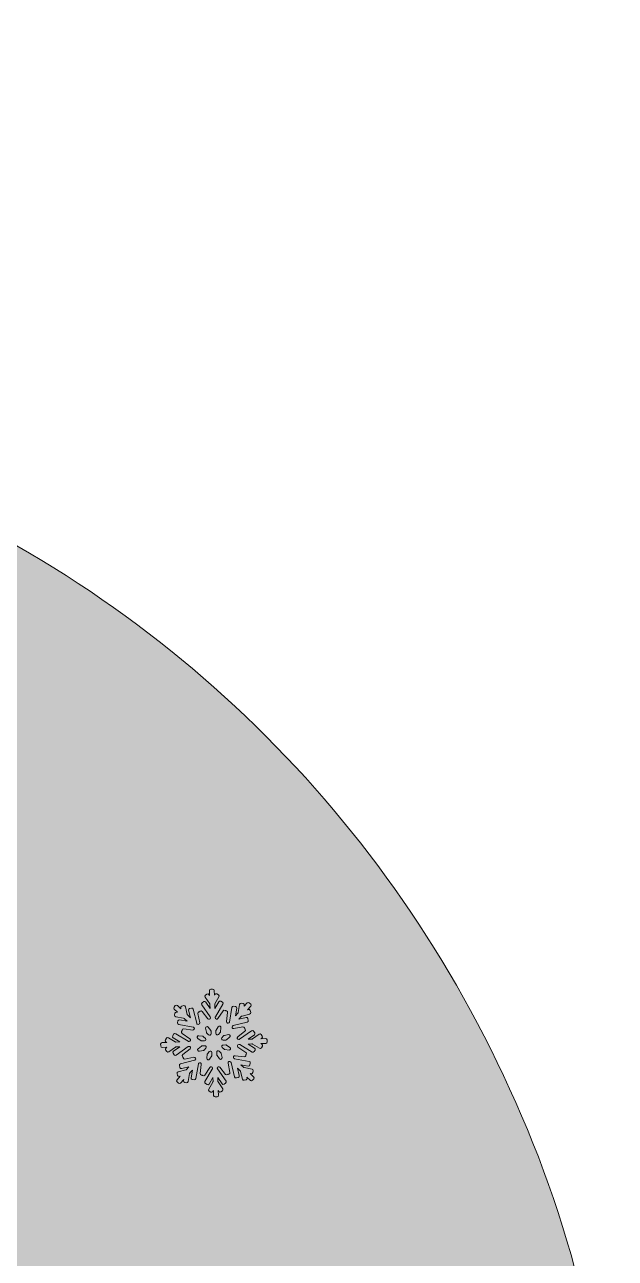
# Model space of a CAD drawing. Header units: millimetres. Extents: x 7 to 184, y -113 to -15.
# Drawn here: x 163.28 to 184.33, y -58.55 to -14.58 of the extents above; entities that cross this region are included whole.
import ezdxf

# ---------------------------------------------------------------- set-up
doc = ezdxf.new("R2010")
doc.units = ezdxf.units.MM
doc.header["$MEASUREMENT"] = 0
doc.layers.add('engraving', color=7, linetype='Continuous')
doc.layers.add('Layer 1', color=7, linetype='Continuous')

msp = doc.modelspace()

# ---------------------------------------------------------------- hatches: boundary and pattern name
at = {"layer": 'Layer 1'}
h = msp.add_hatch(color=2, dxfattribs=at)
h.dxf.hatch_style = 2
edge = h.paths.add_edge_path()
edge.add_spline(control_points=[(180.995, -53.469), (178.767, -48.299), (175.73, -43.788), (171.88, -39.938), (168.03, -36.088), (163.518, -33.05), (158.349, -30.823), (155.446, -29.574), (152.43, -28.675), (149.302, -28.126), (148.522, -26.725), (147.075, -25.741), (145.396, -25.613), (146.901, -24.497), (147.881, -22.714), (147.881, -20.697), (147.881, -17.317), (145.14, -14.576), (141.76, -14.576), (138.38, -14.576), (135.639, -17.317), (135.639, -20.697), (135.639, -22.714), (136.619, -24.497), (138.124, -25.613), (136.445, -25.741), (134.998, -26.725), (134.218, -28.126), (131.089, -28.675), (128.074, -29.574), (125.173, -30.823), (120.001, -33.05), (115.491, -36.088), (111.642, -39.938), (107.792, -43.788), (104.753, -48.299), (102.526, -53.469), (100.299, -58.64), (99.186, -64.169), (99.186, -70.057), (99.186, -75.945), (100.299, -81.476), (102.526, -86.645), (104.753, -91.817), (107.792, -96.327), (111.642, -100.176), (115.491, -104.026), (120.001, -107.066), (125.173, -109.291), (130.342, -111.517), (135.873, -112.632), (141.761, -112.632), (147.648, -112.632), (153.178, -111.517), (158.349, -109.291), (163.518, -107.066), (168.03, -104.026), (171.88, -100.176), (175.73, -96.327), (178.767, -91.817), (180.995, -86.645), (183.221, -81.476), (184.335, -75.945), (184.335, -70.057), (184.335, -64.169), (183.221, -58.64), (180.995, -53.469)], knot_values=[0, 0, 0, 0, 1, 1, 1, 2, 2, 2, 3, 3, 3, 4, 4, 4, 5, 5, 5, 6, 6, 6, 7, 7, 7, 8, 8, 8, 9, 9, 9, 10, 10, 10, 11, 11, 11, 12, 12, 12, 13, 13, 13, 14, 14, 14, 15, 15, 15, 16, 16, 16, 17, 17, 17, 18, 18, 18, 19, 19, 19, 20, 20, 20, 21, 21, 21, 22, 22, 22, 22], degree=3, periodic=1)
edge = h.paths.add_edge_path()
edge.add_spline(control_points=[(137.953, -20.697), (137.953, -18.598), (139.661, -16.89), (141.76, -16.89), (143.86, -16.89), (145.567, -18.598), (145.567, -20.697), (145.567, -22.796), (143.86, -24.504), (141.76, -24.504), (139.661, -24.504), (137.953, -22.796), (137.953, -20.697)], knot_values=[0, 0, 0, 0, 1, 1, 1, 2, 2, 2, 3, 3, 3, 4, 4, 4, 4], degree=3, periodic=1)
edge = h.paths.add_edge_path()
edge.add_spline(control_points=[(158.575, -76.964), (157.631, -79.154), (156.368, -81.06), (154.782, -82.682), (153.197, -84.307), (151.309, -85.589), (149.121, -86.532), (146.93, -87.476), (144.591, -87.947), (142.1, -87.947), (139.609, -87.947), (137.268, -87.476), (135.08, -86.532), (132.89, -85.589), (130.984, -84.307), (129.362, -82.682), (127.738, -81.06), (126.455, -79.154), (125.512, -76.964), (124.567, -74.776), (124.097, -72.435), (124.097, -69.944), (124.097, -67.453), (124.567, -65.114), (125.512, -62.924), (126.455, -60.735), (127.738, -58.847), (129.362, -57.262), (130.984, -55.677), (132.89, -54.414), (135.08, -53.469), (137.268, -52.526), (139.609, -52.053), (142.1, -52.053), (144.591, -52.053), (146.93, -52.526), (149.121, -53.469), (151.309, -54.414), (153.197, -55.677), (154.782, -57.262), (156.368, -58.847), (157.631, -60.735), (158.575, -62.924), (159.518, -65.114), (159.99, -67.453), (159.99, -69.944), (159.99, -72.435), (159.518, -74.776), (158.575, -76.964)], knot_values=[0, 0, 0, 0, 1, 1, 1, 2, 2, 2, 3, 3, 3, 4, 4, 4, 5, 5, 5, 6, 6, 6, 7, 7, 7, 8, 8, 8, 9, 9, 9, 10, 10, 10, 11, 11, 11, 12, 12, 12, 13, 13, 13, 14, 14, 14, 15, 15, 15, 16, 16, 16, 16], degree=3, periodic=1)

# ---------------------------------------------------------------- linework, layer by layer
at = {"layer": 'engraving', "lineweight": 0}
for points, knots in [([(171.921, -50.763), (171.92, -50.734), (171.896, -50.712), (171.867, -50.713), (171.867, -50.713), (171.701, -50.719), (171.701, -50.719), (171.701, -50.719), (171.732, -50.697), (171.732, -50.697), (171.755, -50.681), (171.761, -50.649), (171.745, -50.625), (171.745, -50.625), (171.706, -50.569), (171.706, -50.569), (171.689, -50.545), (171.657, -50.54), (171.633, -50.556), (171.633, -50.556), (171.398, -50.722), (171.398, -50.722), (171.39, -50.728), (171.38, -50.732), (171.37, -50.732), (171.37, -50.732), (171.243, -50.737), (171.243, -50.737), (171.243, -50.737), (171.467, -50.579), (171.467, -50.579), (171.49, -50.562), (171.496, -50.53), (171.479, -50.507), (171.479, -50.507), (171.441, -50.451), (171.441, -50.451), (171.424, -50.427), (171.392, -50.421), (171.368, -50.438), (171.368, -50.438), (170.94, -50.74), (170.94, -50.74), (170.932, -50.746), (170.922, -50.749), (170.912, -50.75), (170.912, -50.75), (170.909, -50.75), (170.909, -50.75), (170.859, -50.752), (170.835, -50.688), (170.875, -50.657), (170.875, -50.657), (171.132, -50.455), (171.132, -50.455), (171.154, -50.437), (171.158, -50.404), (171.141, -50.382), (171.141, -50.382), (171.133, -50.371), (171.133, -50.371), (171.128, -50.365), (171.124, -50.357), (171.123, -50.349), (171.123, -50.349), (171.12, -50.336), (171.12, -50.336), (171.115, -50.308), (171.087, -50.29), (171.059, -50.295), (171.059, -50.295), (170.735, -50.36), (170.735, -50.36), (170.685, -50.37), (170.652, -50.311), (170.686, -50.274), (170.686, -50.274), (170.691, -50.268), (170.691, -50.268), (170.698, -50.26), (170.707, -50.255), (170.717, -50.252), (170.717, -50.252), (171.214, -50.128), (171.214, -50.128), (171.242, -50.121), (171.259, -50.092), (171.252, -50.064), (171.252, -50.064), (171.236, -49.998), (171.236, -49.998), (171.229, -49.97), (171.201, -49.953), (171.173, -49.96), (171.173, -49.96), (170.912, -50.026), (170.912, -50.026), (170.912, -50.026), (171.002, -49.927), (171.002, -49.927), (171.009, -49.92), (171.018, -49.914), (171.028, -49.912), (171.028, -49.912), (171.3, -49.844), (171.3, -49.844), (171.328, -49.837), (171.345, -49.808), (171.338, -49.78), (171.338, -49.78), (171.322, -49.714), (171.322, -49.714), (171.315, -49.686), (171.286, -49.669), (171.258, -49.676), (171.258, -49.676), (171.223, -49.685), (171.223, -49.685), (171.223, -49.685), (171.34, -49.557), (171.34, -49.557), (171.359, -49.536), (171.358, -49.504), (171.337, -49.484), (171.337, -49.484), (171.287, -49.438), (171.287, -49.438), (171.266, -49.418), (171.233, -49.419), (171.213, -49.441), (171.213, -49.441), (171.102, -49.563), (171.102, -49.563), (171.102, -49.563), (171.108, -49.526), (171.108, -49.526), (171.113, -49.498), (171.094, -49.471), (171.066, -49.466), (171.066, -49.466), (171, -49.454), (171, -49.454), (170.971, -49.449), (170.944, -49.468), (170.939, -49.497), (170.939, -49.497), (170.889, -49.783), (170.889, -49.783), (170.888, -49.793), (170.883, -49.802), (170.877, -49.81), (170.877, -49.81), (170.791, -49.903), (170.791, -49.903), (170.791, -49.903), (170.838, -49.632), (170.838, -49.632), (170.843, -49.604), (170.824, -49.577), (170.796, -49.572), (170.796, -49.572), (170.73, -49.56), (170.73, -49.56), (170.702, -49.555), (170.674, -49.574), (170.67, -49.602), (170.67, -49.602), (170.579, -50.124), (170.579, -50.124), (170.577, -50.134), (170.573, -50.143), (170.566, -50.15), (170.566, -50.15), (170.566, -50.15), (170.566, -50.15), (170.532, -50.188), (170.469, -50.159), (170.476, -50.109), (170.476, -50.109), (170.515, -49.784), (170.515, -49.784), (170.519, -49.755), (170.498, -49.729), (170.47, -49.726), (170.47, -49.726), (170.457, -49.724), (170.457, -49.724), (170.449, -49.723), (170.442, -49.72), (170.435, -49.716), (170.435, -49.716), (170.424, -49.709), (170.424, -49.709), (170.4, -49.692), (170.368, -49.699), (170.352, -49.723), (170.352, -49.723), (170.17, -49.998), (170.17, -49.998), (170.142, -50.041), (170.076, -50.022), (170.074, -49.972), (170.074, -49.972), (170.074, -49.966), (170.074, -49.966), (170.073, -49.956), (170.076, -49.946), (170.081, -49.937), (170.081, -49.937), (170.345, -49.492), (170.345, -49.492), (170.36, -49.468), (170.352, -49.436), (170.327, -49.421), (170.327, -49.421), (170.27, -49.386), (170.27, -49.386), (170.245, -49.371), (170.213, -49.379), (170.198, -49.404), (170.198, -49.404), (170.06, -49.636), (170.06, -49.636), (170.06, -49.636), (170.055, -49.502), (170.055, -49.502), (170.055, -49.492), (170.057, -49.482), (170.062, -49.474), (170.062, -49.474), (170.207, -49.23), (170.207, -49.23), (170.222, -49.205), (170.214, -49.173), (170.19, -49.158), (170.19, -49.158), (170.132, -49.123), (170.132, -49.123), (170.107, -49.108), (170.075, -49.116), (170.06, -49.141), (170.06, -49.141), (170.042, -49.172), (170.042, -49.172), (170.042, -49.172), (170.035, -48.999), (170.035, -48.999), (170.034, -48.97), (170.009, -48.948), (169.981, -48.949), (169.981, -48.949), (169.914, -48.952), (169.914, -48.952), (169.885, -48.953), (169.862, -48.977), (169.864, -49.006), (169.864, -49.006), (169.87, -49.173), (169.87, -49.173), (169.87, -49.173), (169.85, -49.143), (169.85, -49.143), (169.834, -49.119), (169.801, -49.114), (169.777, -49.13), (169.777, -49.13), (169.722, -49.169), (169.722, -49.169), (169.699, -49.186), (169.693, -49.218), (169.709, -49.241), (169.709, -49.241), (169.875, -49.481), (169.875, -49.481), (169.88, -49.489), (169.884, -49.498), (169.884, -49.508), (169.884, -49.508), (169.889, -49.636), (169.889, -49.636), (169.889, -49.636), (169.734, -49.411), (169.734, -49.411), (169.717, -49.387), (169.684, -49.382), (169.661, -49.398), (169.661, -49.398), (169.606, -49.437), (169.606, -49.437), (169.582, -49.454), (169.577, -49.486), (169.593, -49.509), (169.593, -49.509), (169.894, -49.944), (169.894, -49.944), (169.899, -49.952), (169.902, -49.962), (169.903, -49.972), (169.903, -49.972), (169.903, -49.973), (169.903, -49.973), (169.905, -50.024), (169.84, -50.047), (169.809, -50.007), (169.809, -50.007), (169.612, -49.75), (169.612, -49.75), (169.594, -49.727), (169.561, -49.723), (169.538, -49.741), (169.538, -49.741), (169.528, -49.748), (169.528, -49.748), (169.522, -49.754), (169.514, -49.757), (169.506, -49.759), (169.506, -49.759), (169.494, -49.761), (169.494, -49.761), (169.466, -49.767), (169.448, -49.794), (169.453, -49.822), (169.453, -49.822), (169.518, -50.149), (169.518, -50.149), (169.527, -50.199), (169.468, -50.232), (169.431, -50.198), (169.431, -50.198), (169.428, -50.195), (169.428, -50.195), (169.42, -50.188), (169.415, -50.179), (169.413, -50.169), (169.413, -50.169), (169.288, -49.665), (169.288, -49.665), (169.281, -49.637), (169.253, -49.62), (169.225, -49.627), (169.225, -49.627), (169.16, -49.643), (169.16, -49.643), (169.132, -49.65), (169.115, -49.678), (169.122, -49.706), (169.122, -49.706), (169.187, -49.97), (169.187, -49.97), (169.187, -49.97), (169.091, -49.879), (169.091, -49.879), (169.083, -49.872), (169.078, -49.864), (169.076, -49.854), (169.076, -49.854), (169.007, -49.577), (169.007, -49.577), (169, -49.549), (168.972, -49.532), (168.944, -49.539), (168.944, -49.539), (168.879, -49.555), (168.879, -49.555), (168.851, -49.562), (168.834, -49.591), (168.841, -49.619), (168.841, -49.619), (168.85, -49.654), (168.85, -49.654), (168.85, -49.654), (168.725, -49.537), (168.725, -49.537), (168.703, -49.517), (168.67, -49.519), (168.65, -49.54), (168.65, -49.54), (168.605, -49.59), (168.605, -49.59), (168.586, -49.611), (168.587, -49.644), (168.608, -49.663), (168.608, -49.663), (168.73, -49.778), (168.73, -49.778), (168.73, -49.778), (168.695, -49.771), (168.695, -49.771), (168.666, -49.766), (168.639, -49.785), (168.634, -49.814), (168.634, -49.814), (168.622, -49.881), (168.622, -49.881), (168.617, -49.909), (168.636, -49.936), (168.664, -49.941), (168.664, -49.941), (168.947, -49.992), (168.947, -49.992), (168.957, -49.994), (168.966, -49.998), (168.974, -50.005), (168.974, -50.005), (169.068, -50.093), (169.068, -50.093), (169.068, -50.093), (168.8, -50.045), (168.8, -50.045), (168.771, -50.039), (168.744, -50.058), (168.739, -50.087), (168.739, -50.087), (168.727, -50.154), (168.727, -50.154), (168.723, -50.182), (168.741, -50.209), (168.77, -50.214), (168.77, -50.214), (169.285, -50.307), (169.285, -50.307), (169.295, -50.309), (169.304, -50.314), (169.311, -50.321), (169.311, -50.321), (169.313, -50.323), (169.313, -50.323), (169.35, -50.357), (169.321, -50.419), (169.271, -50.413), (169.271, -50.413), (168.95, -50.372), (168.95, -50.372), (168.922, -50.368), (168.895, -50.389), (168.892, -50.417), (168.892, -50.417), (168.89, -50.43), (168.89, -50.43), (168.889, -50.438), (168.887, -50.446), (168.882, -50.453), (168.882, -50.453), (168.875, -50.464), (168.875, -50.464), (168.859, -50.488), (168.865, -50.52), (168.889, -50.536), (168.889, -50.536), (169.165, -50.723), (169.165, -50.723), (169.207, -50.752), (169.189, -50.817), (169.138, -50.819), (169.138, -50.819), (169.132, -50.819), (169.132, -50.819), (169.122, -50.819), (169.111, -50.817), (169.103, -50.811), (169.103, -50.811), (168.663, -50.543), (168.663, -50.543), (168.638, -50.528), (168.606, -50.536), (168.591, -50.561), (168.591, -50.561), (168.557, -50.62), (168.557, -50.62), (168.542, -50.644), (168.55, -50.676), (168.574, -50.691), (168.574, -50.691), (168.805, -50.831), (168.805, -50.831), (168.805, -50.831), (168.674, -50.837), (168.674, -50.837), (168.663, -50.837), (168.653, -50.834), (168.645, -50.829), (168.645, -50.829), (168.404, -50.682), (168.404, -50.682), (168.379, -50.667), (168.347, -50.675), (168.332, -50.7), (168.332, -50.7), (168.297, -50.758), (168.297, -50.758), (168.283, -50.783), (168.291, -50.815), (168.315, -50.83), (168.315, -50.83), (168.347, -50.849), (168.347, -50.849), (168.347, -50.849), (168.176, -50.856), (168.176, -50.856), (168.147, -50.857), (168.125, -50.881), (168.126, -50.91), (168.126, -50.91), (168.128, -50.978), (168.128, -50.978), (168.13, -51.007), (168.154, -51.029), (168.183, -51.028), (168.183, -51.028), (168.349, -51.022), (168.349, -51.022), (168.349, -51.022), (168.318, -51.043), (168.318, -51.043), (168.294, -51.06), (168.289, -51.092), (168.305, -51.116), (168.305, -51.116), (168.344, -51.172), (168.344, -51.172), (168.36, -51.195), (168.393, -51.201), (168.417, -51.184), (168.417, -51.184), (168.652, -51.018), (168.652, -51.018), (168.66, -51.013), (168.67, -51.009), (168.68, -51.009), (168.68, -51.009), (168.807, -51.004), (168.807, -51.004), (168.807, -51.004), (168.583, -51.162), (168.583, -51.162), (168.56, -51.178), (168.554, -51.211), (168.57, -51.234), (168.57, -51.234), (168.609, -51.29), (168.609, -51.29), (168.625, -51.314), (168.658, -51.32), (168.682, -51.303), (168.682, -51.303), (169.11, -51.001), (169.11, -51.001), (169.118, -50.995), (169.128, -50.991), (169.138, -50.991), (169.138, -50.991), (169.14, -50.991), (169.14, -50.991), (169.191, -50.989), (169.214, -51.053), (169.175, -51.084), (169.175, -51.084), (168.918, -51.286), (168.918, -51.286), (168.895, -51.304), (168.891, -51.336), (168.909, -51.359), (168.909, -51.359), (168.917, -51.37), (168.917, -51.37), (168.922, -51.376), (168.925, -51.383), (168.927, -51.391), (168.927, -51.391), (168.929, -51.405), (168.929, -51.405), (168.935, -51.433), (168.963, -51.451), (168.991, -51.446), (168.991, -51.446), (169.315, -51.381), (169.315, -51.381), (169.364, -51.371), (169.398, -51.43), (169.364, -51.467), (169.364, -51.467), (169.358, -51.473), (169.358, -51.473), (169.351, -51.481), (169.342, -51.486), (169.332, -51.489), (169.332, -51.489), (168.835, -51.613), (168.835, -51.613), (168.807, -51.62), (168.79, -51.649), (168.797, -51.676), (168.797, -51.676), (168.814, -51.743), (168.814, -51.743), (168.821, -51.771), (168.849, -51.788), (168.877, -51.781), (168.877, -51.781), (169.137, -51.715), (169.137, -51.715), (169.137, -51.715), (169.048, -51.814), (169.048, -51.814), (169.041, -51.821), (169.032, -51.826), (169.022, -51.829), (169.022, -51.829), (168.749, -51.897), (168.749, -51.897), (168.722, -51.904), (168.705, -51.933), (168.711, -51.96), (168.711, -51.96), (168.728, -52.027), (168.728, -52.027), (168.735, -52.055), (168.763, -52.072), (168.791, -52.065), (168.791, -52.065), (168.827, -52.056), (168.827, -52.056), (168.827, -52.056), (168.71, -52.184), (168.71, -52.184), (168.691, -52.205), (168.692, -52.237), (168.713, -52.257), (168.713, -52.257), (168.762, -52.303), (168.762, -52.303), (168.783, -52.323), (168.817, -52.321), (168.836, -52.3), (168.836, -52.3), (168.948, -52.178), (168.948, -52.178), (168.948, -52.178), (168.942, -52.214), (168.942, -52.214), (168.937, -52.243), (168.955, -52.27), (168.984, -52.275), (168.984, -52.275), (169.05, -52.287), (169.05, -52.287), (169.078, -52.292), (169.105, -52.273), (169.11, -52.244), (169.11, -52.244), (169.16, -51.957), (169.16, -51.957), (169.162, -51.948), (169.166, -51.939), (169.173, -51.931), (169.173, -51.931), (169.259, -51.837), (169.259, -51.837), (169.259, -51.837), (169.211, -52.109), (169.211, -52.109), (169.206, -52.137), (169.225, -52.164), (169.253, -52.169), (169.253, -52.169), (169.319, -52.181), (169.319, -52.181), (169.348, -52.186), (169.375, -52.167), (169.38, -52.138), (169.38, -52.138), (169.471, -51.617), (169.471, -51.617), (169.473, -51.607), (169.477, -51.598), (169.484, -51.591), (169.484, -51.591), (169.484, -51.591), (169.484, -51.591), (169.518, -51.553), (169.58, -51.582), (169.574, -51.632), (169.574, -51.632), (169.534, -51.957), (169.534, -51.957), (169.531, -51.986), (169.551, -52.011), (169.58, -52.015), (169.58, -52.015), (169.592, -52.017), (169.592, -52.017), (169.6, -52.018), (169.608, -52.021), (169.615, -52.025), (169.615, -52.025), (169.625, -52.032), (169.625, -52.032), (169.649, -52.049), (169.682, -52.042), (169.698, -52.018), (169.698, -52.018), (169.88, -51.742), (169.88, -51.742), (169.908, -51.7), (169.973, -51.718), (169.975, -51.769), (169.975, -51.769), (169.976, -51.775), (169.976, -51.775), (169.976, -51.785), (169.974, -51.795), (169.968, -51.804), (169.968, -51.804), (169.704, -52.249), (169.704, -52.249), (169.69, -52.273), (169.698, -52.305), (169.722, -52.32), (169.722, -52.32), (169.78, -52.355), (169.78, -52.355), (169.805, -52.37), (169.837, -52.362), (169.852, -52.337), (169.852, -52.337), (169.989, -52.105), (169.989, -52.105), (169.989, -52.105), (169.994, -52.238), (169.994, -52.238), (169.995, -52.249), (169.992, -52.258), (169.987, -52.267), (169.987, -52.267), (169.842, -52.511), (169.842, -52.511), (169.828, -52.536), (169.836, -52.568), (169.86, -52.583), (169.86, -52.583), (169.918, -52.618), (169.918, -52.618), (169.942, -52.633), (169.975, -52.625), (169.99, -52.6), (169.99, -52.6), (170.008, -52.569), (170.008, -52.569), (170.008, -52.569), (170.015, -52.742), (170.015, -52.742), (170.016, -52.771), (170.04, -52.793), (170.069, -52.792), (170.069, -52.792), (170.136, -52.789), (170.136, -52.789), (170.165, -52.788), (170.187, -52.764), (170.186, -52.735), (170.186, -52.735), (170.179, -52.568), (170.179, -52.568), (170.179, -52.568), (170.2, -52.598), (170.2, -52.598), (170.216, -52.621), (170.249, -52.627), (170.272, -52.61), (170.272, -52.61), (170.327, -52.572), (170.327, -52.572), (170.351, -52.555), (170.356, -52.523), (170.34, -52.5), (170.34, -52.5), (170.175, -52.26), (170.175, -52.26), (170.169, -52.252), (170.166, -52.243), (170.166, -52.233), (170.166, -52.233), (170.16, -52.105), (170.16, -52.105), (170.16, -52.105), (170.316, -52.33), (170.316, -52.33), (170.332, -52.353), (170.365, -52.359), (170.389, -52.342), (170.389, -52.342), (170.444, -52.304), (170.444, -52.304), (170.467, -52.287), (170.473, -52.255), (170.457, -52.231), (170.457, -52.231), (170.156, -51.797), (170.156, -51.797), (170.15, -51.788), (170.147, -51.779), (170.147, -51.769), (170.147, -51.769), (170.147, -51.768), (170.147, -51.768), (170.145, -51.717), (170.209, -51.694), (170.24, -51.734), (170.24, -51.734), (170.438, -51.991), (170.438, -51.991), (170.456, -52.014), (170.489, -52.018), (170.511, -52), (170.511, -52), (170.521, -51.992), (170.521, -51.992), (170.528, -51.987), (170.535, -51.984), (170.543, -51.982), (170.543, -51.982), (170.555, -51.98), (170.555, -51.98), (170.584, -51.974), (170.602, -51.947), (170.596, -51.919), (170.596, -51.919), (170.532, -51.591), (170.532, -51.591), (170.522, -51.542), (170.582, -51.509), (170.619, -51.543), (170.619, -51.543), (170.622, -51.546), (170.622, -51.546), (170.629, -51.553), (170.634, -51.562), (170.637, -51.572), (170.637, -51.572), (170.762, -52.076), (170.762, -52.076), (170.768, -52.104), (170.797, -52.121), (170.825, -52.114), (170.825, -52.114), (170.89, -52.098), (170.89, -52.098), (170.918, -52.091), (170.935, -52.063), (170.928, -52.035), (170.928, -52.035), (170.863, -51.771), (170.863, -51.771), (170.863, -51.771), (170.959, -51.861), (170.959, -51.861), (170.966, -51.868), (170.972, -51.877), (170.974, -51.887), (170.974, -51.887), (171.043, -52.164), (171.043, -52.164), (171.049, -52.192), (171.078, -52.209), (171.106, -52.202), (171.106, -52.202), (171.171, -52.185), (171.171, -52.185), (171.199, -52.178), (171.216, -52.15), (171.209, -52.122), (171.209, -52.122), (171.2, -52.087), (171.2, -52.087), (171.2, -52.087), (171.325, -52.204), (171.325, -52.204), (171.346, -52.223), (171.38, -52.222), (171.399, -52.201), (171.399, -52.201), (171.445, -52.151), (171.445, -52.151), (171.464, -52.13), (171.463, -52.097), (171.442, -52.078), (171.442, -52.078), (171.319, -51.963), (171.319, -51.963), (171.319, -51.963), (171.355, -51.97), (171.355, -51.97), (171.383, -51.975), (171.411, -51.956), (171.416, -51.927), (171.416, -51.927), (171.427, -51.86), (171.427, -51.86), (171.432, -51.832), (171.413, -51.805), (171.385, -51.8), (171.385, -51.8), (171.102, -51.749), (171.102, -51.749), (171.092, -51.747), (171.083, -51.742), (171.076, -51.736), (171.076, -51.736), (170.982, -51.648), (170.982, -51.648), (170.982, -51.648), (171.25, -51.696), (171.25, -51.696), (171.278, -51.701), (171.305, -51.682), (171.31, -51.654), (171.31, -51.654), (171.322, -51.587), (171.322, -51.587), (171.327, -51.559), (171.308, -51.532), (171.28, -51.527), (171.28, -51.527), (170.765, -51.433), (170.765, -51.433), (170.755, -51.432), (170.746, -51.427), (170.739, -51.42), (170.739, -51.42), (170.736, -51.418), (170.736, -51.418), (170.699, -51.383), (170.728, -51.322), (170.778, -51.328), (170.778, -51.328), (171.099, -51.369), (171.099, -51.369), (171.128, -51.373), (171.154, -51.352), (171.158, -51.324), (171.158, -51.324), (171.159, -51.31), (171.159, -51.31), (171.16, -51.302), (171.163, -51.295), (171.167, -51.288), (171.167, -51.288), (171.175, -51.277), (171.175, -51.277), (171.191, -51.253), (171.184, -51.221), (171.161, -51.205), (171.161, -51.205), (170.884, -51.018), (170.884, -51.018), (170.842, -50.989), (170.861, -50.924), (170.911, -50.922), (170.911, -50.922), (170.918, -50.922), (170.918, -50.922), (170.928, -50.922), (170.938, -50.924), (170.947, -50.93), (170.947, -50.93), (171.386, -51.197), (171.386, -51.197), (171.411, -51.213), (171.444, -51.204), (171.458, -51.179), (171.458, -51.179), (171.493, -51.121), (171.493, -51.121), (171.508, -51.097), (171.5, -51.065), (171.475, -51.05), (171.475, -51.05), (171.244, -50.909), (171.244, -50.909), (171.244, -50.909), (171.376, -50.904), (171.376, -50.904), (171.386, -50.904), (171.396, -50.907), (171.405, -50.912), (171.405, -50.912), (171.646, -51.059), (171.646, -51.059), (171.671, -51.074), (171.703, -51.066), (171.718, -51.041), (171.718, -51.041), (171.752, -50.982), (171.752, -50.982), (171.767, -50.958), (171.759, -50.926), (171.735, -50.911), (171.735, -50.911), (171.702, -50.892), (171.702, -50.892), (171.702, -50.892), (171.874, -50.885), (171.874, -50.885), (171.903, -50.884), (171.925, -50.86), (171.924, -50.831), (171.924, -50.831), (171.921, -50.763), (171.921, -50.763)], [0, 0, 0, 0, 1, 1, 1, 2, 2, 2, 3, 3, 3, 4, 4, 4, 5, 5, 5, 6, 6, 6, 7, 7, 7, 8, 8, 8, 9, 9, 9, 10, 10, 10, 11, 11, 11, 12, 12, 12, 13, 13, 13, 14, 14, 14, 15, 15, 15, 16, 16, 16, 17, 17, 17, 18, 18, 18, 19, 19, 19, 20, 20, 20, 21, 21, 21, 22, 22, 22, 23, 23, 23, 24, 24, 24, 25, 25, 25, 26, 26, 26, 27, 27, 27, 28, 28, 28, 29, 29, 29, 30, 30, 30, 31, 31, 31, 32, 32, 32, 33, 33, 33, 34, 34, 34, 35, 35, 35, 36, 36, 36, 37, 37, 37, 38, 38, 38, 39, 39, 39, 40, 40, 40, 41, 41, 41, 42, 42, 42, 43, 43, 43, 44, 44, 44, 45, 45, 45, 46, 46, 46, 47, 47, 47, 48, 48, 48, 49, 49, 49, 50, 50, 50, 51, 51, 51, 52, 52, 52, 53, 53, 53, 54, 54, 54, 55, 55, 55, 56, 56, 56, 57, 57, 57, 58, 58, 58, 59, 59, 59, 60, 60, 60, 61, 61, 61, 62, 62, 62, 63, 63, 63, 64, 64, 64, 65, 65, 65, 66, 66, 66, 67, 67, 67, 68, 68, 68, 69, 69, 69, 70, 70, 70, 71, 71, 71, 72, 72, 72, 73, 73, 73, 74, 74, 74, 75, 75, 75, 76, 76, 76, 77, 77, 77, 78, 78, 78, 79, 79, 79, 80, 80, 80, 81, 81, 81, 82, 82, 82, 83, 83, 83, 84, 84, 84, 85, 85, 85, 86, 86, 86, 87, 87, 87, 88, 88, 88, 89, 89, 89, 90, 90, 90, 91, 91, 91, 92, 92, 92, 93, 93, 93, 94, 94, 94, 95, 95, 95, 96, 96, 96, 97, 97, 97, 98, 98, 98, 99, 99, 99, 100, 100, 100, 101, 101, 101, 102, 102, 102, 103, 103, 103, 104, 104, 104, 105, 105, 105, 106, 106, 106, 107, 107, 107, 108, 108, 108, 109, 109, 109, 110, 110, 110, 111, 111, 111, 112, 112, 112, 113, 113, 113, 114, 114, 114, 115, 115, 115, 116, 116, 116, 117, 117, 117, 118, 118, 118, 119, 119, 119, 120, 120, 120, 121, 121, 121, 122, 122, 122, 123, 123, 123, 124, 124, 124, 125, 125, 125, 126, 126, 126, 127, 127, 127, 128, 128, 128, 129, 129, 129, 130, 130, 130, 131, 131, 131, 132, 132, 132, 133, 133, 133, 134, 134, 134, 135, 135, 135, 136, 136, 136, 137, 137, 137, 138, 138, 138, 139, 139, 139, 140, 140, 140, 141, 141, 141, 142, 142, 142, 143, 143, 143, 144, 144, 144, 145, 145, 145, 146, 146, 146, 147, 147, 147, 148, 148, 148, 149, 149, 149, 150, 150, 150, 151, 151, 151, 152, 152, 152, 153, 153, 153, 154, 154, 154, 155, 155, 155, 156, 156, 156, 157, 157, 157, 158, 158, 158, 159, 159, 159, 160, 160, 160, 161, 161, 161, 162, 162, 162, 163, 163, 163, 164, 164, 164, 165, 165, 165, 166, 166, 166, 167, 167, 167, 168, 168, 168, 169, 169, 169, 170, 170, 170, 171, 171, 171, 172, 172, 172, 173, 173, 173, 174, 174, 174, 175, 175, 175, 176, 176, 176, 177, 177, 177, 178, 178, 178, 179, 179, 179, 180, 180, 180, 181, 181, 181, 182, 182, 182, 183, 183, 183, 184, 184, 184, 185, 185, 185, 186, 186, 186, 187, 187, 187, 188, 188, 188, 189, 189, 189, 190, 190, 190, 191, 191, 191, 192, 192, 192, 193, 193, 193, 194, 194, 194, 195, 195, 195, 196, 196, 196, 197, 197, 197, 198, 198, 198, 199, 199, 199, 200, 200, 200, 201, 201, 201, 202, 202, 202, 203, 203, 203, 204, 204, 204, 205, 205, 205, 206, 206, 206, 207, 207, 207, 208, 208, 208, 209, 209, 209, 210, 210, 210, 211, 211, 211, 212, 212, 212, 213, 213, 213, 214, 214, 214, 215, 215, 215, 216, 216, 216, 217, 217, 217, 218, 218, 218, 219, 219, 219, 220, 220, 220, 221, 221, 221, 222, 222, 222, 223, 223, 223, 224, 224, 224, 225, 225, 225, 226, 226, 226, 227, 227, 227, 228, 228, 228, 229, 229, 229, 230, 230, 230, 231, 231, 231, 232, 232, 232, 233, 233, 233, 234, 234, 234, 235, 235, 235, 236, 236, 236, 237, 237, 237, 238, 238, 238, 239, 239, 239, 240, 240, 240, 241, 241, 241, 242, 242, 242, 243, 243, 243, 244, 244, 244, 245, 245, 245, 246, 246, 246, 247, 247, 247, 248, 248, 248, 249, 249, 249, 250, 250, 250, 251, 251, 251, 252, 252, 252, 253, 253, 253, 254, 254, 254, 255, 255, 255, 256, 256, 256, 257, 257, 257, 258, 258, 258, 259, 259, 259, 260, 260, 260, 261, 261, 261, 262, 262, 262, 263, 263, 263, 264, 264, 264, 265, 265, 265, 266, 266, 266, 267, 267, 267, 268, 268, 268, 269, 269, 269, 270, 270, 270, 271, 271, 271, 272, 272, 272, 273, 273, 273, 274, 274, 274, 275, 275, 275, 276, 276, 276, 277, 277, 277, 278, 278, 278, 279, 279, 279, 280, 280, 280, 281, 281, 281, 282, 282, 282, 283, 283, 283, 284, 284, 284, 285, 285, 285, 286, 286, 286, 287, 287, 287, 288, 288, 288, 289, 289, 289, 290, 290, 290, 291, 291, 291, 292, 292, 292, 293, 293, 293, 294, 294, 294, 295, 295, 295, 296, 296, 296, 297, 297, 297, 298, 298, 298, 299, 299, 299, 300, 300, 300, 301, 301, 301, 302, 302, 302, 303, 303, 303, 304, 304, 304, 305, 305, 305, 306, 306, 306, 307, 307, 307, 308, 308, 308, 309, 309, 309, 310, 310, 310, 311, 311, 311, 312, 312, 312, 313, 313, 313, 314, 314, 314, 315, 315, 315, 316, 316, 316, 317, 317, 317, 318, 318, 318, 319, 319, 319, 320, 320, 320, 321, 321, 321, 322, 322, 322, 323, 323, 323, 324, 324, 324, 325, 325, 325, 326, 326, 326, 327, 327, 327, 328, 328, 328, 329, 329, 329, 330, 330, 330, 331, 331, 331, 332, 332, 332, 333, 333, 333, 334, 334, 334, 335, 335, 335, 336, 336, 336, 336]), ([(169.824, -50.307), (169.824, -50.307), (169.911, -50.42), (169.911, -50.42), (169.918, -50.429), (169.922, -50.439), (169.922, -50.45), (169.922, -50.45), (169.926, -50.538), (169.926, -50.538), (169.928, -50.585), (169.872, -50.61), (169.838, -50.578), (169.838, -50.578), (169.775, -50.519), (169.775, -50.519), (169.767, -50.512), (169.762, -50.502), (169.76, -50.491), (169.76, -50.491), (169.731, -50.348), (169.731, -50.348), (169.721, -50.294), (169.79, -50.263), (169.824, -50.307)], [0, 0, 0, 0, 1, 1, 1, 2, 2, 2, 3, 3, 3, 4, 4, 4, 5, 5, 5, 6, 6, 6, 7, 7, 7, 8, 8, 8, 8]), ([(170.097, -50.532), (170.097, -50.532), (170.093, -50.444), (170.093, -50.444), (170.093, -50.433), (170.096, -50.422), (170.102, -50.413), (170.102, -50.413), (170.181, -50.293), (170.181, -50.293), (170.212, -50.247), (170.283, -50.273), (170.276, -50.328), (170.276, -50.328), (170.259, -50.472), (170.259, -50.472), (170.258, -50.483), (170.253, -50.493), (170.246, -50.501), (170.246, -50.501), (170.187, -50.565), (170.187, -50.565), (170.156, -50.599), (170.099, -50.578), (170.097, -50.532)], [0, 0, 0, 0, 1, 1, 1, 2, 2, 2, 3, 3, 3, 4, 4, 4, 5, 5, 5, 6, 6, 6, 7, 7, 7, 8, 8, 8, 8]), ([(170.311, -50.684), (170.311, -50.684), (170.371, -50.618), (170.371, -50.618), (170.379, -50.61), (170.389, -50.605), (170.399, -50.602), (170.399, -50.602), (170.543, -50.574), (170.543, -50.574), (170.596, -50.563), (170.628, -50.632), (170.585, -50.666), (170.585, -50.666), (170.47, -50.757), (170.47, -50.757), (170.461, -50.764), (170.45, -50.768), (170.439, -50.768), (170.439, -50.768), (170.352, -50.771), (170.352, -50.771), (170.305, -50.773), (170.28, -50.718), (170.311, -50.684)], [0, 0, 0, 0, 1, 1, 1, 2, 2, 2, 3, 3, 3, 4, 4, 4, 5, 5, 5, 6, 6, 6, 7, 7, 7, 8, 8, 8, 8]), ([(169.573, -50.792), (169.573, -50.792), (169.45, -50.709), (169.45, -50.709), (169.405, -50.678), (169.432, -50.607), (169.486, -50.614), (169.486, -50.614), (169.63, -50.632), (169.63, -50.632), (169.64, -50.633), (169.651, -50.638), (169.659, -50.646), (169.659, -50.646), (169.724, -50.707), (169.724, -50.707), (169.758, -50.739), (169.737, -50.795), (169.691, -50.797), (169.691, -50.797), (169.604, -50.8), (169.604, -50.8), (169.593, -50.801), (169.582, -50.798), (169.573, -50.792)], [0, 0, 0, 0, 1, 1, 1, 2, 2, 2, 3, 3, 3, 4, 4, 4, 5, 5, 5, 6, 6, 6, 7, 7, 7, 8, 8, 8, 8]), ([(169.738, -51.057), (169.738, -51.057), (169.678, -51.122), (169.678, -51.122), (169.671, -51.131), (169.661, -51.136), (169.65, -51.138), (169.65, -51.138), (169.507, -51.167), (169.507, -51.167), (169.453, -51.178), (169.421, -51.109), (169.464, -51.075), (169.464, -51.075), (169.58, -50.984), (169.58, -50.984), (169.589, -50.977), (169.599, -50.973), (169.61, -50.973), (169.61, -50.973), (169.698, -50.969), (169.698, -50.969), (169.744, -50.968), (169.77, -51.022), (169.738, -51.057)], [0, 0, 0, 0, 1, 1, 1, 2, 2, 2, 3, 3, 3, 4, 4, 4, 5, 5, 5, 6, 6, 6, 7, 7, 7, 8, 8, 8, 8]), ([(170.477, -50.949), (170.477, -50.949), (170.599, -51.032), (170.599, -51.032), (170.645, -51.063), (170.618, -51.134), (170.564, -51.127), (170.564, -51.127), (170.42, -51.109), (170.42, -51.109), (170.409, -51.107), (170.399, -51.103), (170.391, -51.095), (170.391, -51.095), (170.325, -51.034), (170.325, -51.034), (170.292, -51.002), (170.313, -50.946), (170.359, -50.944), (170.359, -50.944), (170.446, -50.94), (170.446, -50.94), (170.457, -50.94), (170.468, -50.943), (170.477, -50.949)], [0, 0, 0, 0, 1, 1, 1, 2, 2, 2, 3, 3, 3, 4, 4, 4, 5, 5, 5, 6, 6, 6, 7, 7, 7, 8, 8, 8, 8]), ([(169.953, -51.209), (169.953, -51.209), (169.956, -51.297), (169.956, -51.297), (169.957, -51.308), (169.954, -51.319), (169.948, -51.328), (169.948, -51.328), (169.868, -51.448), (169.868, -51.448), (169.838, -51.494), (169.766, -51.468), (169.773, -51.413), (169.773, -51.413), (169.791, -51.269), (169.791, -51.269), (169.792, -51.258), (169.797, -51.248), (169.804, -51.24), (169.804, -51.24), (169.862, -51.176), (169.862, -51.176), (169.894, -51.142), (169.951, -51.163), (169.953, -51.209)], [0, 0, 0, 0, 1, 1, 1, 2, 2, 2, 3, 3, 3, 4, 4, 4, 5, 5, 5, 6, 6, 6, 7, 7, 7, 8, 8, 8, 8]), ([(170.226, -51.434), (170.226, -51.434), (170.138, -51.321), (170.138, -51.321), (170.132, -51.312), (170.128, -51.302), (170.128, -51.291), (170.128, -51.291), (170.124, -51.203), (170.124, -51.203), (170.122, -51.156), (170.178, -51.131), (170.212, -51.163), (170.212, -51.163), (170.274, -51.221), (170.274, -51.221), (170.282, -51.229), (170.288, -51.239), (170.29, -51.249), (170.29, -51.249), (170.318, -51.392), (170.318, -51.392), (170.329, -51.446), (170.259, -51.478), (170.226, -51.434)], [0, 0, 0, 0, 1, 1, 1, 2, 2, 2, 3, 3, 3, 4, 4, 4, 5, 5, 5, 6, 6, 6, 7, 7, 7, 8, 8, 8, 8])]:
    msp.add_open_spline(points, degree=3, knots=knots, dxfattribs=at)
at = {"layer": 'Layer 1', "lineweight": 0}
msp.add_open_spline([(180.995, -53.469), (178.767, -48.299), (175.73, -43.788), (171.88, -39.938), (168.03, -36.088), (163.518, -33.05), (158.349, -30.823), (155.446, -29.574), (152.43, -28.675), (149.302, -28.126), (148.522, -26.725), (147.075, -25.741), (145.396, -25.613), (146.901, -24.497), (147.881, -22.714), (147.881, -20.697), (147.881, -17.317), (145.14, -14.576), (141.76, -14.576), (138.38, -14.576), (135.639, -17.317), (135.639, -20.697), (135.639, -22.714), (136.619, -24.497), (138.124, -25.613), (136.445, -25.741), (134.998, -26.725), (134.218, -28.126), (131.089, -28.675), (128.074, -29.574), (125.173, -30.823), (120.001, -33.05), (115.491, -36.088), (111.642, -39.938), (107.792, -43.788), (104.753, -48.299), (102.526, -53.469), (100.299, -58.64), (99.186, -64.169), (99.186, -70.057), (99.186, -75.945), (100.299, -81.476), (102.526, -86.645), (104.753, -91.817), (107.792, -96.327), (111.642, -100.176), (115.491, -104.026), (120.001, -107.066), (125.173, -109.291), (130.342, -111.517), (135.873, -112.632), (141.761, -112.632), (147.648, -112.632), (153.178, -111.517), (158.349, -109.291), (163.518, -107.066), (168.03, -104.026), (171.88, -100.176), (175.73, -96.327), (178.767, -91.817), (180.995, -86.645), (183.221, -81.476), (184.335, -75.945), (184.335, -70.057), (184.335, -64.169), (183.221, -58.64), (180.995, -53.469)], degree=3, knots=[0, 0, 0, 0, 1, 1, 1, 2, 2, 2, 3, 3, 3, 4, 4, 4, 5, 5, 5, 6, 6, 6, 7, 7, 7, 8, 8, 8, 9, 9, 9, 10, 10, 10, 11, 11, 11, 12, 12, 12, 13, 13, 13, 14, 14, 14, 15, 15, 15, 16, 16, 16, 17, 17, 17, 18, 18, 18, 19, 19, 19, 20, 20, 20, 21, 21, 21, 22, 22, 22, 22], dxfattribs=at)

doc.saveas('drawing.dxf')
